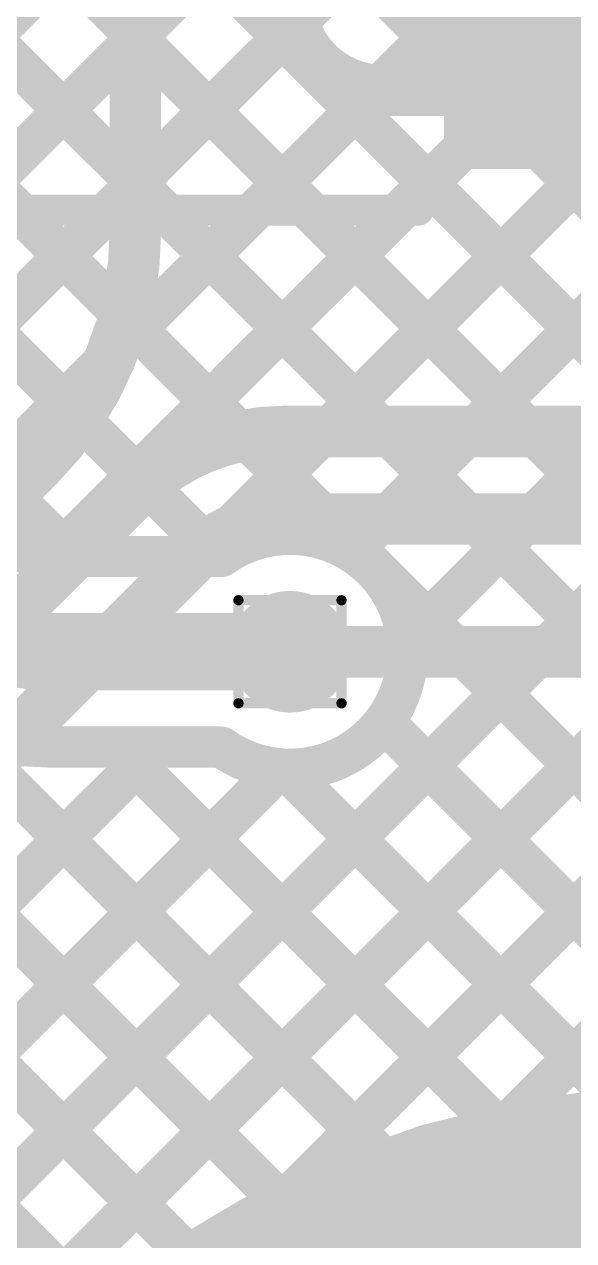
# Model space of a CAD drawing. Header units: inches. Extents: x -17 to 443, y -40 to 218.
# Drawn here: x 109.32 to 112.03, y 137.41 to 143.41 of the extents above; entities that cross this region are included whole.
import ezdxf

# ---------------------------------------------------------------- set-up
doc = ezdxf.new("R2010")
doc.units = ezdxf.units.IN
for name, color, linetype in [('Bottom Layer', 5, 'Continuous'), ('Drill Drawing', 1, 'Continuous'), ('Top Layer', 1, 'Continuous'), ('Top Overlay', 2, 'Continuous'), ('Top Paste', 8, 'Continuous'), ('Top Solder', 216, 'Continuous'), ('Via Holes', 16, 'Continuous')]:
    doc.layers.add(name, color=color, linetype=linetype)

# ---------------------------------------------------------------- blocks, each defined once
blk = doc.blocks.new('14_SO_27')
at = {"layer": 'Top Layer'}
blk.add_hatch(color=1, dxfattribs=at).paths.add_polyline_path([(3.7881052, -3.5230054), (3.7881052, -4.096994599999999), (1.7501108, -4.096994599999999), (1.7501108, -3.5230054)])
at = {"layer": 'Top Paste'}
blk.add_hatch(color=8, dxfattribs=at).paths.add_polyline_path([(3.7881052, -3.5230054), (3.7881052, -4.096994599999999), (1.7501108, -4.096994599999999), (1.7501108, -3.5230054)])
at = {"layer": 'Top Solder'}
blk.add_hatch(color=216, dxfattribs=at).paths.add_polyline_path([(3.8897052, -3.421405399999999), (3.8897052, -4.1985946), (1.6485108, -4.1985946), (1.6485108, -3.421405399999999)])
at = {"layer": 'Top Overlay'}
blk.add_lwpolyline([(-1.5213838, -4.4012104, 0.1524, 0.1524, 0), (1.5214346, -4.4012104, 0.1524, 0.1524, 0)], format="xyseb", dxfattribs=at)
blk.add_lwpolyline([(1.4833346, -4.4012104, 0.0762, 0.0762, 1), (1.5595346, -4.4012104, 0.0762, 0.0762, 1)], format="xyseb", close=True, dxfattribs=at)

msp = doc.modelspace()

# ---------------------------------------------------------------- hatches: boundary and pattern name
at = {"layer": 'Bottom Layer'}
h = msp.add_hatch(color=5, dxfattribs=at)
edge = h.paths.add_edge_path()
edge.add_arc((110.62669772, 140.31087), 0.2999994, 0, 360)
at = {"layer": 'Top Layer'}
h = msp.add_hatch(color=1, dxfattribs=at)
edge = h.paths.add_edge_path()
edge.add_arc((110.62669772, 140.31087), 0.2999994, 0, 360)
at = {"layer": 'Via Holes'}
h = msp.add_hatch(color=7, dxfattribs=at)
edge = h.paths.add_edge_path()
edge.add_arc((110.62669772, 140.31087), 0.1499997, 0, 360)

# ---------------------------------------------------------------- linework, layer by layer
at = {"layer": 'Bottom Layer'}
for points in [[(109.00897172, 141.04175246, 0.2032, 0.2032, 0), (116.192046, 148.22482674, 0.2032, 0.2032, 0)], [(105.51876026, 147.69066982, 0.2032, 0.2032, 0), (115.26081596, 137.94861412, 0.2032, 0.2032, 0)], [(109.46641048, 140.78077, 0.2032, 0.2032, 0), (116.192046, 147.50640552, 0.2032, 0.2032, 0)], [(105.51876026, 146.9722486, 0.2032, 0.2032, 0), (114.67805106, 137.8129578, 0.2032, 0.2032, 0)], [(110.1848317, 140.78077, 0.2032, 0.2032, 0), (116.192046, 146.7879843, 0.2032, 0.2032, 0)], [(108.94764596, 142.41726914, 0.2032, 0.2032, 0), (112.8766475, 146.34627068, 0.2032, 0.2032, 0)], [(108.94764596, 141.69884792, 0.2032, 0.2032, 0), (113.59506872, 146.34627068, 0.2032, 0.2032, 0)], [(109.0382376, 143.226282, 0.2032, 0.2032, 0), (112.15822628, 146.34627068, 0.2032, 0.2032, 0)], [(110.92815254, 140.80566962, 0.2032, 0.2032, 0), (116.192046, 146.06956308, 0.2032, 0.2032, 0)], [(110.92815254, 140.80566962, 0.2032, 0.2032, 0), (116.192046, 146.06956308, 0.2032, 0.2032, 0)], [(111.20376032, 140.36285618, 0.2032, 0.2032, 0), (116.19204854, 145.3511444, 0.2032, 0.2032, 0)], [(108.79391246, 145.13393884, 0.2032, 0.2032, 0), (115.69274804, 138.23510326, 0.2032, 0.2032, 0)], [(109.49670252, 145.14957, 0.2032, 0.2032, 0), (116.0052163, 138.64105622, 0.2032, 0.2032, 0)], [(110.21027996, 145.15441378, 0.2032, 0.2032, 0), (116.17938156, 139.18531218, 0.2032, 0.2032, 0)], [(105.59749772, 134.03817236, 0.2032, 0.2032, 0), (116.19204854, 144.63272318, 0.2032, 0.2032, 0)], [(105.59749772, 133.31975114, 0.2032, 0.2032, 0), (116.19204854, 143.91430196, 0.2032, 0.2032, 0)], [(105.59749772, 132.60132992, 0.2032, 0.2032, 0), (116.19204854, 143.19588074, 0.2032, 0.2032, 0)], [(108.98072438, 142.79186326, 0.2032, 0.2032, 0), (113.96072966, 137.81185798, 0.2032, 0.2032, 0)], [(105.51876026, 142.66172128, 0.2032, 0.2032, 0), (110.79616652, 137.38431502, 0.2032, 0.2032, 0)], [(111.31764884, 137.60305982, 0.2032, 0.2032, 0), (116.19204854, 142.47745952, 0.2032, 0.2032, 0)], [(108.94764596, 142.10652046, 0.2032, 0.2032, 0), (110.27339642, 140.78077, 0.2032, 0.2032, 0)], [(105.51876026, 141.94330006, 0.2032, 0.2032, 0), (110.34494314, 137.11711718, 0.2032, 0.2032, 0)], [(108.94764596, 141.38809924, 0.2032, 0.2032, 0), (109.5549752, 140.78077, 0.2032, 0.2032, 0)], [(105.51876026, 141.22487884, 0.2032, 0.2032, 0), (109.94238108, 136.80125802, 0.2032, 0.2032, 0)], [(110.28773218, 140.78077, 0.2032, 0.2032, -0.6116313509978089), (111.20609712, 140.31087, 0.2032, 0.2032, 0)], [(109.4488667, 140.78077, 0.2032, 0.2032, -0.1425335271752582), (109.17994674, 140.85901978, 0.2032, 0.2032, 0)], [(109.4488667, 140.78077, 0.2032, 0.2032, 0), (110.28773218, 140.78077, 0.2032, 0.2032, 0)], [(109.4488667, 140.31087, 0.3809999999999999, 0.3809999999999999, -0.142533542955739), (108.92783142, 140.46248006, 0.3809999999999999, 0.3809999999999999, 0)], [(109.4488667, 140.31087, 0.3809999999999999, 0.3809999999999999, 0), (110.62669772, 140.31087, 0.3809999999999999, 0.3809999999999999, 0)], [(111.20609712, 140.31087, 0.2032, 0.2032, -0.6116313509978086), (110.28773218, 139.84097, 0.2032, 0.2032, 0)], [(109.4488667, 139.84097, 0.2032, 0.2032, -0.1425335271752512), (108.6757161, 140.06594034, 0.2032, 0.2032, 0)], [(111.09052458, 139.96364184, 0.2032, 0.2032, 0), (113.24231098, 137.81185544, 0.2032, 0.2032, 0)], [(108.9792715, 139.91963126, 0.2032, 0.2032, 0), (111.30138014, 137.59752262, 0.2032, 0.2032, 0)], [(105.59749772, 135.4750148, 0.2032, 0.2032, 0), (109.96345292, 139.84097, 0.2032, 0.2032, 0)], [(105.59749772, 135.4750148, 0.2032, 0.2032, 0), (109.96345292, 139.84097, 0.2032, 0.2032, 0)], [(105.69527502, 136.29121332, 0.2032, 0.2032, 0), (109.25775964, 139.85369794, 0.2032, 0.2032, 0)], [(109.4488667, 139.84097, 0.2032, 0.2032, 0), (110.28773218, 139.84097, 0.2032, 0.2032, 0)], [(109.77635398, 139.84097, 0.2032, 0.2032, 0), (111.8707948, 137.74652918, 0.2032, 0.2032, 0)], [(105.59749772, 134.75659358, 0.2032, 0.2032, 0), (110.57471154, 139.7338074, 0.2032, 0.2032, 0)], [(110.60382248, 139.73192272, 0.2032, 0.2032, 0), (112.52440538, 137.81133982, 0.2032, 0.2032, 0)], [(111.81377434, 137.73561988, 0.2032, 0.2032, -0.03273768685297832), (112.32834786, 137.8033566, 0.2032, 0.2032, 0)], [(111.31244692, 137.60129706, 0.2032, 0.2032, -0.03273756122564465), (111.81377434, 137.73561988, 0.2032, 0.2032, 0)], [(110.8329381, 137.4026843, 0.2032, 0.2032, -0.03273780049284969), (111.31244692, 137.60129706, 0.2032, 0.2032, 0)], [(110.3834597, 137.14318266, 0.2032, 0.2032, -0.03273756260272354), (110.8329381, 137.4026843, 0.2032, 0.2032, 0)]]:
    msp.add_lwpolyline(points, format="xyseb", dxfattribs=at)
for points in [[(110.87735254, 140.80566962, 0.1016, 0.1016, 1), (110.97895254, 140.80566962, 0.1016, 0.1016, 1)], [(110.87735254, 140.80566962, 0.1016, 0.1016, 1), (110.97895254, 140.80566962, 0.1016, 0.1016, 1)], [(109.3980667, 140.78077, 0.1016, 0.1016, 1), (109.4996667, 140.78077, 0.1016, 0.1016, 1)], [(109.3980667, 140.78077, 0.1016, 0.1016, 1), (109.4996667, 140.78077, 0.1016, 0.1016, 1)], [(109.41561048, 140.78077, 0.1016, 0.1016, 1), (109.51721048, 140.78077, 0.1016, 0.1016, 1)], [(109.5041752, 140.78077, 0.1016, 0.1016, 1), (109.6057752, 140.78077, 0.1016, 0.1016, 1)], [(110.1340317, 140.78077, 0.1016, 0.1016, 1), (110.2356317, 140.78077, 0.1016, 0.1016, 1)], [(110.22259642, 140.78077, 0.1016, 0.1016, 1), (110.32419642, 140.78077, 0.1016, 0.1016, 1)], [(110.23693218, 140.78077, 0.1016, 0.1016, 1), (110.33853218, 140.78077, 0.1016, 0.1016, 1)], [(110.23693218, 140.78077, 0.1016, 0.1016, 1), (110.33853218, 140.78077, 0.1016, 0.1016, 1)], [(109.3536167, 140.31087, 0.1905, 0.1905, 1), (109.5441167, 140.31087, 0.1905, 0.1905, 1)], [(109.3536167, 140.31087, 0.1905, 0.1905, 1), (109.5441167, 140.31087, 0.1905, 0.1905, 1)], [(110.53144772, 140.31087, 0.1905, 0.1905, 1), (110.72194772, 140.31087, 0.1905, 0.1905, 1)], [(111.15296032, 140.36285618, 0.1016, 0.1016, 1), (111.25456032, 140.36285618, 0.1016, 0.1016, 1)], [(111.15529712, 140.31087, 0.1016, 0.1016, 1), (111.25689712, 140.31087, 0.1016, 0.1016, 1)], [(111.15529712, 140.31087, 0.1016, 0.1016, 1), (111.25689712, 140.31087, 0.1016, 0.1016, 1)], [(111.03972458, 139.96364184, 0.1016, 0.1016, 1), (111.14132458, 139.96364184, 0.1016, 0.1016, 1)], [(109.20695964, 139.85369794, 0.1016, 0.1016, 1), (109.30855964, 139.85369794, 0.1016, 0.1016, 1)], [(109.3980667, 139.84097, 0.1016, 0.1016, 1), (109.4996667, 139.84097, 0.1016, 0.1016, 1)], [(109.3980667, 139.84097, 0.1016, 0.1016, 1), (109.4996667, 139.84097, 0.1016, 0.1016, 1)], [(109.72555398, 139.84097, 0.1016, 0.1016, 1), (109.82715398, 139.84097, 0.1016, 0.1016, 1)], [(109.91265292, 139.84097, 0.1016, 0.1016, 1), (110.01425292, 139.84097, 0.1016, 0.1016, 1)], [(109.91265292, 139.84097, 0.1016, 0.1016, 1), (110.01425292, 139.84097, 0.1016, 0.1016, 1)], [(110.23693218, 139.84097, 0.1016, 0.1016, 1), (110.33853218, 139.84097, 0.1016, 0.1016, 1)], [(110.23693218, 139.84097, 0.1016, 0.1016, 1), (110.33853218, 139.84097, 0.1016, 0.1016, 1)], [(110.52391154, 139.7338074, 0.1016, 0.1016, 1), (110.62551154, 139.7338074, 0.1016, 0.1016, 1)], [(110.55302248, 139.73192272, 0.1016, 0.1016, 1), (110.65462248, 139.73192272, 0.1016, 0.1016, 1)], [(111.8199948, 137.74652918, 0.1016, 0.1016, 1), (111.9215948, 137.74652918, 0.1016, 0.1016, 1)], [(111.76297434, 137.73561988, 0.1016, 0.1016, 1), (111.86457434, 137.73561988, 0.1016, 0.1016, 1)], [(111.76297434, 137.73561988, 0.1016, 0.1016, 1), (111.86457434, 137.73561988, 0.1016, 0.1016, 1)], [(111.25058014, 137.59752262, 0.1016, 0.1016, 1), (111.35218014, 137.59752262, 0.1016, 0.1016, 1)], [(111.26164692, 137.60129706, 0.1016, 0.1016, 1), (111.36324692, 137.60129706, 0.1016, 0.1016, 1)], [(111.26164692, 137.60129706, 0.1016, 0.1016, 1), (111.36324692, 137.60129706, 0.1016, 0.1016, 1)], [(111.26684884, 137.60305982, 0.1016, 0.1016, 1), (111.36844884, 137.60305982, 0.1016, 0.1016, 1)], [(110.74536652, 137.38431502, 0.1016, 0.1016, 1), (110.84696652, 137.38431502, 0.1016, 0.1016, 1)], [(110.7821381, 137.4026843, 0.1016, 0.1016, 1), (110.8837381, 137.4026843, 0.1016, 0.1016, 1)], [(110.7821381, 137.4026843, 0.1016, 0.1016, 1), (110.8837381, 137.4026843, 0.1016, 0.1016, 1)]]:
    msp.add_lwpolyline(points, format="xyseb", close=True, dxfattribs=at)
at = {"layer": 'Drill Drawing'}
for points in [[(110.37269772, 140.56487, 0.0508, 0.0508, 0), (110.88069772, 140.56487, 0.0508, 0.0508, 0)], [(110.37269772, 140.05687, 0.0508, 0.0508, 0), (110.37269772, 140.56487, 0.0508, 0.0508, 0)], [(110.88069772, 140.05687, 0.0508, 0.0508, 0), (110.88069772, 140.56487, 0.0508, 0.0508, 0)], [(110.37269772, 140.05687, 0.0508, 0.0508, 0), (110.88069772, 140.05687, 0.0508, 0.0508, 0)]]:
    msp.add_lwpolyline(points, format="xyseb", dxfattribs=at)
for points in [[(110.35999772, 140.56487, 0.0254, 0.0254, 1), (110.38539772, 140.56487, 0.0254, 0.0254, 1)], [(110.35999772, 140.56487, 0.0254, 0.0254, 1), (110.38539772, 140.56487, 0.0254, 0.0254, 1)], [(110.86799772, 140.56487, 0.0254, 0.0254, 1), (110.89339772, 140.56487, 0.0254, 0.0254, 1)], [(110.86799772, 140.56487, 0.0254, 0.0254, 1), (110.89339772, 140.56487, 0.0254, 0.0254, 1)], [(110.35999772, 140.05687, 0.0254, 0.0254, 1), (110.38539772, 140.05687, 0.0254, 0.0254, 1)], [(110.35999772, 140.05687, 0.0254, 0.0254, 1), (110.38539772, 140.05687, 0.0254, 0.0254, 1)], [(110.86799772, 140.05687, 0.0254, 0.0254, 1), (110.89339772, 140.05687, 0.0254, 0.0254, 1)], [(110.86799772, 140.05687, 0.0254, 0.0254, 1), (110.89339772, 140.05687, 0.0254, 0.0254, 1)]]:
    msp.add_lwpolyline(points, format="xyseb", close=True, dxfattribs=at)
at = {"layer": 'Top Layer'}
for points in [[(109.86469772, 142.38457426, 0.254, 0.254, 0), (109.86469772, 145.54884784, 0.254, 0.254, 0)], [(111.08389772, 143.07947, 0.254, 0.254, -0.4142135623730951), (110.62669772, 143.53667, 0.254, 0.254, 0)], [(111.08389772, 143.07947, 0.254, 0.254, 0), (112.50680572, 143.07947, 0.254, 0.254, 0)], [(109.86469772, 142.38457426, 0.254, 0.254, -0.198912367379658), (109.38542766, 141.22751282, 0.254, 0.254, 0)], [(109.86908176, 141.10040868, 0.254, 0.254, -0.1958396927813137), (110.59743184, 141.39706544, 0.254, 0.254, 0)], [(110.59743184, 141.39706544, 0.254, 0.254, 0), (113.67095884, 141.39706544, 0.254, 0.254, 0)], [(106.7641502, 138.60623536, 0.254, 0.254, 0), (109.38542766, 141.22751282, 0.254, 0.254, 0)], [(107.1959502, 138.42737872, 0.254, 0.254, 0), (109.86469518, 141.0961237, 0.254, 0.254, 0)], [(109.86469518, 141.0961237, 0.254, 0.254, 0), (109.86908176, 141.10040868, 0.254, 0.254, 0)], [(110.16563946, 140.78641134, 0.254, 0.254, -0.198912367379658), (110.59743184, 140.96526544, 0.254, 0.254, 0)], [(110.59743184, 140.96526544, 0.254, 0.254, 0), (113.99337628, 140.96526544, 0.254, 0.254, 0)], [(107.68349812, 138.30427, 0.254, 0.254, 0), (110.16563946, 140.78641134, 0.254, 0.254, 0)], [(110.62669772, 140.31087, 0.254, 0.254, 0), (114.56228548, 140.31087, 0.254, 0.254, 0)], [(108.17288754, 133.35093472, 0.7619999999999999, 0.7619999999999999, -0.4104481305067517), (112.68099638, 137.80138048, 0.7619999999999999, 0.7619999999999999, 0)]]:
    msp.add_lwpolyline(points, format="xyseb", dxfattribs=at)
for points in [[(111.02039772, 143.07947, 0.127, 0.127, 1), (111.14739772, 143.07947, 0.127, 0.127, 1)], [(111.02039772, 143.07947, 0.127, 0.127, 1), (111.14739772, 143.07947, 0.127, 0.127, 1)], [(109.80119772, 142.38457426, 0.127, 0.127, 1), (109.92819772, 142.38457426, 0.127, 0.127, 1)], [(109.80119772, 142.38457426, 0.127, 0.127, 1), (109.92819772, 142.38457426, 0.127, 0.127, 1)], [(110.53393184, 141.39706544, 0.127, 0.127, 1), (110.66093184, 141.39706544, 0.127, 0.127, 1)], [(110.53393184, 141.39706544, 0.127, 0.127, 1), (110.66093184, 141.39706544, 0.127, 0.127, 1)], [(109.32192766, 141.22751282, 0.127, 0.127, 1), (109.44892766, 141.22751282, 0.127, 0.127, 1)], [(109.32192766, 141.22751282, 0.127, 0.127, 1), (109.44892766, 141.22751282, 0.127, 0.127, 1)], [(109.80119518, 141.0961237, 0.127, 0.127, 1), (109.92819518, 141.0961237, 0.127, 0.127, 1)], [(109.80119518, 141.0961237, 0.127, 0.127, 1), (109.92819518, 141.0961237, 0.127, 0.127, 1)], [(109.80558176, 141.10040868, 0.127, 0.127, 1), (109.93258176, 141.10040868, 0.127, 0.127, 1)], [(109.80558176, 141.10040868, 0.127, 0.127, 1), (109.93258176, 141.10040868, 0.127, 0.127, 1)], [(110.53393184, 140.96526544, 0.127, 0.127, 1), (110.66093184, 140.96526544, 0.127, 0.127, 1)], [(110.53393184, 140.96526544, 0.127, 0.127, 1), (110.66093184, 140.96526544, 0.127, 0.127, 1)], [(110.10213946, 140.78641134, 0.127, 0.127, 1), (110.22913946, 140.78641134, 0.127, 0.127, 1)], [(110.10213946, 140.78641134, 0.127, 0.127, 1), (110.22913946, 140.78641134, 0.127, 0.127, 1)], [(110.56319772, 140.31087, 0.127, 0.127, 1), (110.69019772, 140.31087, 0.127, 0.127, 1)]]:
    msp.add_lwpolyline(points, format="xyseb", close=True, dxfattribs=at)

# ---------------------------------------------------------------- block references
msp.add_blockref('14_SO_27', (109.73769772, 146.88947))

doc.saveas('drawing.dxf')
